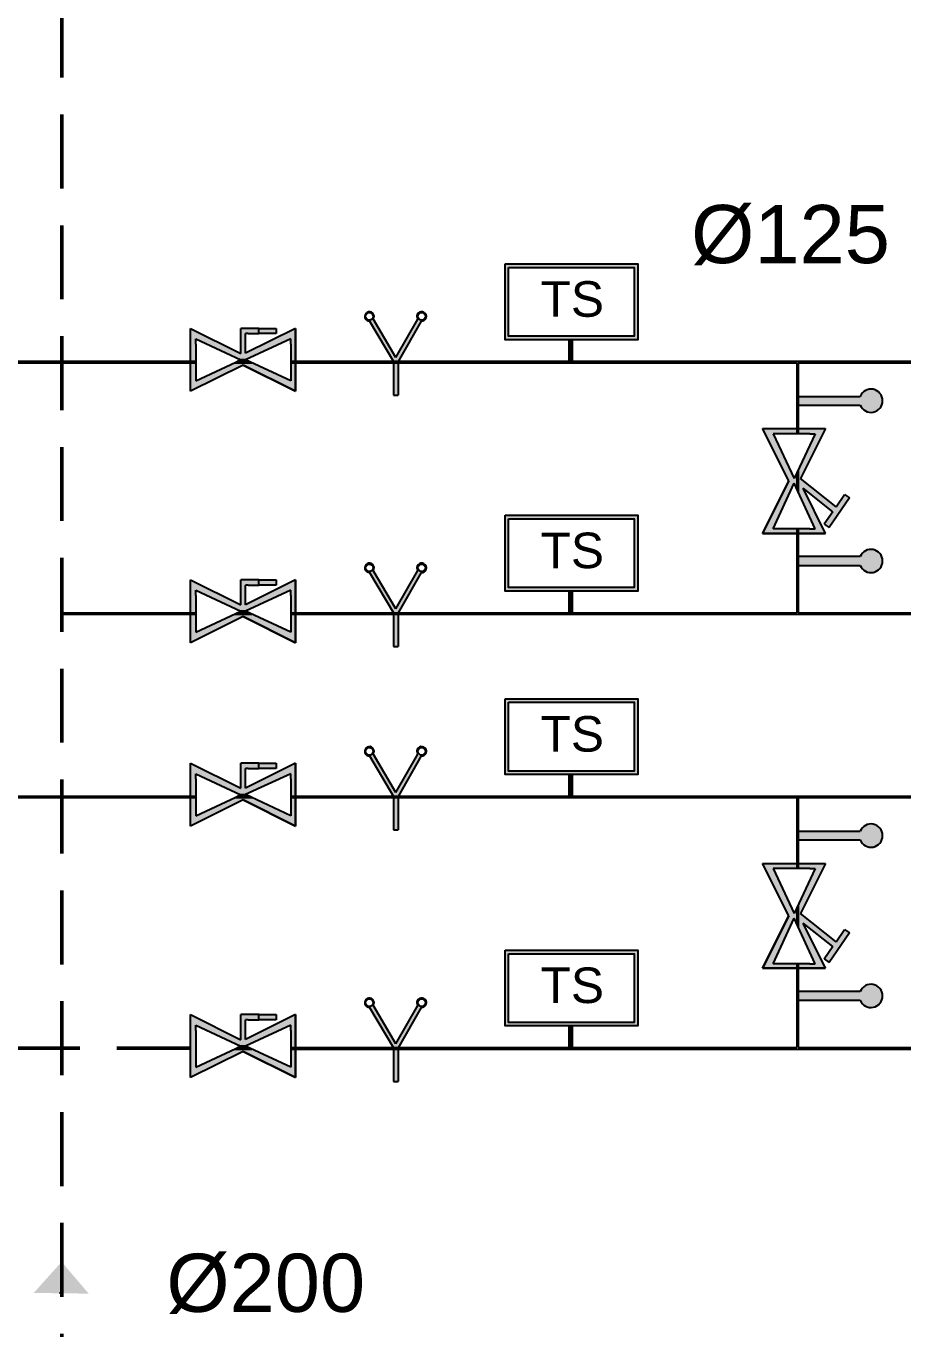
# Model space of a CAD drawing. Header units: millimetres. Extents: x -3738 to 3262, y -2165 to 2136.
# Drawn here: x 280.3 to 581.7, y -1231.2 to -783.4 of the extents above; entities that cross this region are included whole.
import ezdxf

# ---------------------------------------------------------------- set-up
doc = ezdxf.new("R2010")
doc.units = ezdxf.units.MM
doc.linetypes.add('DASHEDX2', pattern=[38.1, 25.4, -12.7])
doc.styles.get("Standard").update_dxf_attribs({"font": 'arial.ttf'})

msp = doc.modelspace()

# ---------------------------------------------------------------- hatches: boundary and pattern name
h = msp.add_hatch(color=256)
h.set_gradient(color1=(255, 255, 255), tint=1)
h.paths.add_polyline_path([(444.91, -891.23), (490.57, -891.23), (490.57, -865.15), (444.91, -865.15)])
h.paths.add_polyline_path([(446.13, -890.01), (489.35, -890.01), (489.35, -866.38), (446.13, -866.38)], flags=16)
h = msp.add_hatch(color=256)
h.set_gradient(color1=(255, 255, 255), tint=1)
h.paths.add_polyline_path([(406.52, -898.75), (406.52, -910.27), (408.13, -910.27), (408.13, -898.74), (416.09, -884.83, 4.696718), (414.95, -884.18), (407.32, -897.35), (399.63, -884.1, 3.939251), (398.28, -884.84)])
h.paths.add_polyline_path([(396.99, -883.22, -1), (399.57, -883.22, -1)], flags=16)
h.paths.add_polyline_path([(414.96, -883.22, -1), (417.55, -883.22, -1)], flags=16)
h = msp.add_hatch(color=256)
h.set_gradient(color1=(0, 0, 255), color2=(255, 255, 0), tint=1)
h.paths.add_polyline_path([(355.67, -895.9), (355.67, -889.14), (356.66, -889.14), (360.27, -889.14), (360.27, -887.33), (354.05, -887.33), (354.05, -888.2), (354.05, -895.94), (336.84, -887.33), (336.84, -908.96), (354.86, -899.95), (372.89, -908.96), (372.89, -887.33)])
h.paths.add_polyline_path([(355.67, -898.13), (371.32, -890.94), (371.32, -892.74), (371.32, -903.56), (371.32, -905.36)], flags=16)
h.paths.add_polyline_path([(354.05, -898.15), (338.64, -905.36), (338.64, -903.56), (338.64, -892.74), (338.64, -890.94)], flags=16)
h = msp.add_hatch(color=256)
h.set_gradient(color1=(255, 255, 255), tint=1)
h.paths.add_polyline_path([(355.67, -895.9), (355.67, -889.14), (356.66, -889.14), (360.27, -889.14), (360.27, -887.33), (354.05, -887.33), (354.05, -888.2), (354.05, -895.94), (336.84, -887.33), (336.84, -908.96), (354.86, -899.95), (372.89, -908.96), (372.89, -887.33)])
h.paths.add_polyline_path([(371.32, -890.94), (371.32, -892.74), (371.32, -903.56), (371.32, -905.36), (355.67, -898.13)], flags=16)
h.paths.add_polyline_path([(354.05, -898.15), (338.64, -905.36), (338.64, -903.56), (338.64, -892.74), (338.64, -890.94)], flags=16)
h = msp.add_hatch(color=256)
h.set_gradient(color1=(255, 255, 255), tint=1)
h.paths.add_polyline_path([(366.27, -887.33), (360.27, -887.33), (360.27, -889.14), (366.27, -889.14)])
h = msp.add_hatch(color=256)
h.set_gradient(color1=(255, 255, 255), tint=1)
h.paths.add_polyline_path([(466.89, -893.68), (468.11, -893.68), (468.11, -891.23), (466.89, -891.23)])
h = msp.add_hatch(color=256)
h.set_gradient(color1=(255, 255, 255), tint=1)
h.paths.add_polyline_path([(468.11, -893.68), (466.89, -893.68), (466.89, -898.68), (468.11, -898.68)])
h = msp.add_hatch(color=256)
h.set_gradient(color1=(255, 255, 255), tint=1)
h.paths.add_polyline_path([(566.99, -910.71), (545.7, -910.71), (545.7, -913.71), (566.99, -913.71, 5.138726)])
h.paths.add_polyline_path([(566.99, -965.79), (545.7, -965.79), (545.7, -968.79), (566.99, -968.79, 5.138733)])
h = msp.add_hatch(color=256)
h.set_gradient(color1=(255, 255, 255), tint=1)
h.paths.add_polyline_path([(533.44, -921.74), (542.45, -939.77), (533.44, -957.79), (555.07, -957.79), (547.36, -942.29), (557.54, -950.37), (554.61, -954.62), (556.33, -955.8), (563.34, -945.63), (561.63, -944.44), (558.71, -948.68), (546.46, -938.96), (555.07, -921.74)])
h.paths.add_polyline_path([(551.47, -923.54), (544.26, -938.96), (537.05, -923.54), (538.85, -923.54), (549.66, -923.54)], flags=16)
h.paths.add_polyline_path([(544.28, -940.57), (551.47, -956.22), (549.66, -956.22), (538.85, -956.22), (537.05, -956.22)], flags=16)
h = msp.add_hatch(color=256)
h.set_gradient(color1=(255, 255, 255), tint=1)
h.paths.add_polyline_path([(444.91, -977.64), (490.57, -977.64), (490.57, -951.56), (444.91, -951.56)])
h.paths.add_polyline_path([(446.13, -976.42), (489.35, -976.42), (489.35, -952.79), (446.13, -952.79)], flags=16)
h = msp.add_hatch(color=256)
h.set_gradient(color1=(255, 255, 255), tint=1)
h.paths.add_polyline_path([(406.52, -985.16), (406.52, -996.68), (408.13, -996.68), (408.13, -985.15), (416.09, -971.24, 4.696718), (414.95, -970.58), (407.32, -983.76), (399.63, -970.51, 3.939251), (398.28, -971.25)])
h.paths.add_polyline_path([(396.99, -969.63, -1), (399.57, -969.63, -1)], flags=16)
h.paths.add_polyline_path([(414.96, -969.63, -1), (417.55, -969.63, -1)], flags=16)
h = msp.add_hatch(color=256)
h.set_gradient(color1=(0, 0, 255), color2=(255, 255, 0), tint=1)
h.paths.add_polyline_path([(355.67, -982.31), (355.67, -975.55), (356.66, -975.55), (360.27, -975.55), (360.27, -973.74), (354.05, -973.74), (354.05, -974.61), (354.05, -982.35), (336.84, -973.74), (336.84, -995.37), (354.86, -986.36), (372.89, -995.37), (372.89, -973.74)])
h.paths.add_polyline_path([(355.67, -984.53), (371.32, -977.35), (371.32, -979.15), (371.32, -989.97), (371.32, -991.77)], flags=16)
h.paths.add_polyline_path([(354.05, -984.56), (338.64, -991.77), (338.64, -989.97), (338.64, -979.15), (338.64, -977.35)], flags=16)
h = msp.add_hatch(color=256)
h.set_gradient(color1=(255, 255, 255), tint=1)
h.paths.add_polyline_path([(355.67, -982.31), (355.67, -975.55), (356.66, -975.55), (360.27, -975.55), (360.27, -973.74), (354.05, -973.74), (354.05, -974.61), (354.05, -982.35), (336.84, -973.74), (336.84, -995.37), (354.86, -986.36), (372.89, -995.37), (372.89, -973.74)])
h.paths.add_polyline_path([(371.32, -977.35), (371.32, -979.15), (371.32, -989.97), (371.32, -991.77), (355.67, -984.53)], flags=16)
h.paths.add_polyline_path([(354.05, -984.56), (338.64, -991.77), (338.64, -989.97), (338.64, -979.15), (338.64, -977.35)], flags=16)
h = msp.add_hatch(color=256)
h.set_gradient(color1=(255, 255, 255), tint=1)
h.paths.add_polyline_path([(366.27, -973.74), (360.27, -973.74), (360.27, -975.55), (366.27, -975.55)])
h = msp.add_hatch(color=256)
h.set_gradient(color1=(255, 255, 255), tint=1)
h.paths.add_polyline_path([(466.89, -980.09), (468.11, -980.09), (468.11, -977.64), (466.89, -977.64)])
h = msp.add_hatch(color=256)
h.set_gradient(color1=(255, 255, 255), tint=1)
h.paths.add_polyline_path([(468.11, -980.09), (466.89, -980.09), (466.89, -985.09), (468.11, -985.09)])
h = msp.add_hatch(color=256)
h.set_gradient(color1=(255, 255, 255), tint=1)
h.paths.add_polyline_path([(444.91, -1040.7), (490.57, -1040.7), (490.57, -1014.62), (444.91, -1014.62)])
h.paths.add_polyline_path([(446.13, -1039.48), (489.35, -1039.48), (489.35, -1015.85), (446.13, -1015.85)], flags=16)
h = msp.add_hatch(color=256)
h.set_gradient(color1=(255, 255, 255), tint=1)
h.paths.add_polyline_path([(406.52, -1048.22), (406.52, -1059.74), (408.13, -1059.74), (408.13, -1048.21), (416.09, -1034.3, 4.696718), (414.95, -1033.65), (407.32, -1046.82), (399.63, -1033.57, 3.939251), (398.28, -1034.31)])
h.paths.add_polyline_path([(396.99, -1032.69, -1), (399.57, -1032.69, -1)], flags=16)
h.paths.add_polyline_path([(414.96, -1032.69, -1), (417.55, -1032.69, -1)], flags=16)
h = msp.add_hatch(color=256)
h.set_gradient(color1=(0, 0, 255), color2=(255, 255, 0), tint=1)
h.paths.add_polyline_path([(355.67, -1045.37), (355.67, -1038.61), (356.66, -1038.61), (360.27, -1038.61), (360.27, -1036.8), (354.05, -1036.8), (354.05, -1037.67), (354.05, -1045.41), (336.84, -1036.8), (336.84, -1058.43), (354.86, -1049.42), (372.89, -1058.43), (372.89, -1036.8)])
h.paths.add_polyline_path([(355.67, -1047.6), (371.32, -1040.41), (371.32, -1042.21), (371.32, -1053.03), (371.32, -1054.83)], flags=16)
h.paths.add_polyline_path([(354.05, -1047.62), (338.64, -1054.83), (338.64, -1053.03), (338.64, -1042.21), (338.64, -1040.41)], flags=16)
h = msp.add_hatch(color=256)
h.set_gradient(color1=(255, 255, 255), tint=1)
h.paths.add_polyline_path([(355.67, -1045.37), (355.67, -1038.61), (356.66, -1038.61), (360.27, -1038.61), (360.27, -1036.8), (354.05, -1036.8), (354.05, -1037.67), (354.05, -1045.41), (336.84, -1036.8), (336.84, -1058.43), (354.86, -1049.42), (372.89, -1058.43), (372.89, -1036.8)])
h.paths.add_polyline_path([(371.32, -1040.41), (371.32, -1042.21), (371.32, -1053.03), (371.32, -1054.83), (355.67, -1047.6)], flags=16)
h.paths.add_polyline_path([(354.05, -1047.62), (338.64, -1054.83), (338.64, -1053.03), (338.64, -1042.21), (338.64, -1040.41)], flags=16)
h = msp.add_hatch(color=256)
h.set_gradient(color1=(255, 255, 255), tint=1)
h.paths.add_polyline_path([(366.27, -1036.8), (360.27, -1036.8), (360.27, -1038.61), (366.27, -1038.61)])
h = msp.add_hatch(color=256)
h.set_gradient(color1=(255, 255, 255), tint=1)
h.paths.add_polyline_path([(466.89, -1043.15), (468.11, -1043.15), (468.11, -1040.7), (466.89, -1040.7)])
h = msp.add_hatch(color=256)
h.set_gradient(color1=(255, 255, 255), tint=1)
h.paths.add_polyline_path([(468.11, -1043.15), (466.89, -1043.15), (466.89, -1048.15), (468.11, -1048.15)])
h = msp.add_hatch(color=256)
h.set_gradient(color1=(255, 255, 255), tint=1)
h.paths.add_polyline_path([(566.99, -1060.18), (545.7, -1060.18), (545.7, -1063.18), (566.99, -1063.18, 5.138726)])
h.paths.add_polyline_path([(566.99, -1115.26), (545.7, -1115.26), (545.7, -1118.26), (566.99, -1118.26, 5.138733)])
h = msp.add_hatch(color=256)
h.set_gradient(color1=(255, 255, 255), tint=1)
h.paths.add_polyline_path([(533.44, -1071.21), (542.45, -1089.24), (533.44, -1107.26), (555.07, -1107.26), (547.36, -1091.76), (557.54, -1099.84), (554.61, -1104.09), (556.33, -1105.27), (563.34, -1095.1), (561.63, -1093.9), (558.71, -1098.15), (546.46, -1088.43), (555.07, -1071.21)])
h.paths.add_polyline_path([(551.47, -1073.01), (544.26, -1088.43), (537.05, -1073.01), (538.85, -1073.01), (549.66, -1073.01)], flags=16)
h.paths.add_polyline_path([(544.28, -1090.04), (551.47, -1105.69), (549.66, -1105.69), (538.85, -1105.69), (537.05, -1105.69)], flags=16)
h = msp.add_hatch(color=256)
h.set_gradient(color1=(255, 255, 255), tint=1)
h.paths.add_polyline_path([(444.91, -1127.11), (490.57, -1127.11), (490.57, -1101.03), (444.91, -1101.03)])
h.paths.add_polyline_path([(446.13, -1125.89), (489.35, -1125.89), (489.35, -1102.26), (446.13, -1102.26)], flags=16)
h = msp.add_hatch(color=256)
h.set_gradient(color1=(255, 255, 255), tint=1)
h.paths.add_polyline_path([(406.52, -1134.63), (406.52, -1146.15), (408.13, -1146.15), (408.13, -1134.62), (416.09, -1120.71, 4.696718), (414.95, -1120.05), (407.32, -1133.23), (399.63, -1119.98, 3.939251), (398.28, -1120.72)])
h.paths.add_polyline_path([(396.99, -1119.1, -1), (399.57, -1119.1, -1)], flags=16)
h.paths.add_polyline_path([(414.96, -1119.1, -1), (417.55, -1119.1, -1)], flags=16)
h = msp.add_hatch(color=256)
h.set_gradient(color1=(0, 0, 255), color2=(255, 255, 0), tint=1)
h.paths.add_polyline_path([(355.67, -1131.78), (355.67, -1125.02), (356.66, -1125.02), (360.27, -1125.02), (360.27, -1123.21), (354.05, -1123.21), (354.05, -1124.08), (354.05, -1131.82), (336.84, -1123.21), (336.84, -1144.84), (354.86, -1135.83), (372.89, -1144.84), (372.89, -1123.21)])
h.paths.add_polyline_path([(355.67, -1134), (371.32, -1126.82), (371.32, -1128.62), (371.32, -1139.44), (371.32, -1141.24)], flags=16)
h.paths.add_polyline_path([(354.05, -1134.03), (338.64, -1141.24), (338.64, -1139.44), (338.64, -1128.62), (338.64, -1126.82)], flags=16)
h = msp.add_hatch(color=256)
h.set_gradient(color1=(255, 255, 255), tint=1)
h.paths.add_polyline_path([(355.67, -1131.78), (355.67, -1125.02), (356.66, -1125.02), (360.27, -1125.02), (360.27, -1123.21), (354.05, -1123.21), (354.05, -1124.08), (354.05, -1131.82), (336.84, -1123.21), (336.84, -1144.84), (354.86, -1135.83), (372.89, -1144.84), (372.89, -1123.21)])
h.paths.add_polyline_path([(371.32, -1126.82), (371.32, -1128.62), (371.32, -1139.44), (371.32, -1141.24), (355.67, -1134)], flags=16)
h.paths.add_polyline_path([(354.05, -1134.03), (338.64, -1141.24), (338.64, -1139.44), (338.64, -1128.62), (338.64, -1126.82)], flags=16)
h = msp.add_hatch(color=256)
h.set_gradient(color1=(255, 255, 255), tint=1)
h.paths.add_polyline_path([(366.27, -1123.21), (360.27, -1123.21), (360.27, -1125.02), (366.27, -1125.02)])
h = msp.add_hatch(color=256)
h.set_gradient(color1=(255, 255, 255), tint=1)
h.paths.add_polyline_path([(466.89, -1129.56), (468.11, -1129.56), (468.11, -1127.11), (466.89, -1127.11)])
h = msp.add_hatch(color=256)
h.set_gradient(color1=(255, 255, 255), tint=1)
h.paths.add_polyline_path([(468.11, -1129.56), (466.89, -1129.56), (466.89, -1134.56), (468.11, -1134.56)])
h = msp.add_hatch(color=256)
h.set_gradient(color1=(255, 255, 255), tint=1)
h.paths.add_polyline_path([(301.81, -1219.1), (292.49, -1208.17), (282.9, -1218.86), (291.68, -1218.97)])

# ---------------------------------------------------------------- linework, layer by layer
at = {"linetype": 'DASHEDX2'}
for p, q in [((292.36, -1334.52), (292.36, -133.42)), ((292.86, -1334.52), (292.86, -133.42)), ((336.84, -1134.52), (-136.1, -1134.52)), ((336.84, -1135.02), (-135.6, -1135.02))]:
    msp.add_line(p, q, dxfattribs=at)
for p, q in [((398.28, -884.84), (406.52, -898.75)), ((407.32, -897.35), (399.63, -884.1)), ((407.32, -897.35), (414.95, -884.18)), ((416.09, -884.83), (408.13, -898.74)), ((336.84, -890.94), (336.84, -887.33)), ((336.84, -908.96), (336.84, -887.33)), ((336.84, -887.33), (354.05, -895.94)), ((336.84, -908.96), (336.84, -890.94)), ((338.64, -892.74), (338.64, -890.94)), ((338.64, -890.94), (354.05, -898.15)), ((354.05, -888.2), (354.05, -887.33)), ((360.27, -887.33), (354.05, -887.33)), ((354.05, -895.94), (354.05, -888.2)), ((372.89, -887.33), (355.67, -895.9)), ((355.67, -895.9), (355.67, -889.14)), ((356.66, -889.14), (355.67, -889.14)), ((371.32, -890.94), (355.67, -898.13)), ((356.66, -889.14), (360.27, -889.14)), ((360.27, -889.14), (360.27, -887.33)), ((360.27, -887.33), (366.27, -887.33)), ((366.27, -889.14), (360.27, -889.14)), ((366.27, -887.33), (366.27, -889.14)), ((371.32, -892.74), (371.32, -890.94)), ((372.89, -890.94), (372.89, -887.33)), ((372.89, -887.33), (372.89, -908.96)), ((372.89, -908.96), (372.89, -890.94)), ((338.64, -892.74), (338.64, -903.56)), ((371.32, -892.74), (371.32, -903.56)), ((467.74, -891.23), (466.89, -891.23)), ((466.89, -891.23), (466.89, -893.68)), ((466.89, -893.68), (468.11, -893.68)), ((466.89, -893.68), (466.89, -898.68)), ((468.11, -893.68), (468.11, -891.23)), ((468.11, -898.68), (468.11, -893.68)), ((262.35, -898.64), (338.64, -898.64)), ((262.35, -899.14), (338.64, -899.14)), ((354.86, -899.95), (336.84, -908.96)), ((354.86, -899.95), (336.84, -908.96)), ((338.64, -905.36), (354.05, -898.15)), ((351.93, -899.14), (357.87, -899.14)), ((356.8, -898.65), (352.98, -898.65)), ((353, -898.64), (356.78, -898.64)), ((355.72, -898.15), (354.05, -898.15)), ((354.86, -899.95), (372.89, -908.96)), ((372.89, -908.96), (354.86, -899.95)), ((371.32, -905.36), (355.67, -898.13)), ((371.32, -898.64), (624.6, -898.64)), ((371.32, -899.14), (545.2, -899.14)), ((406.52, -898.75), (406.52, -910.27)), ((408.13, -898.74), (408.13, -910.27)), ((466.89, -898.68), (468.11, -898.68)), ((545.2, -899.14), (545.2, -923.54)), ((545.7, -899.14), (624.6, -899.14)), ((545.7, -899.14), (545.7, -923.54)), ((338.64, -903.56), (338.64, -905.36)), ((371.32, -903.56), (371.32, -905.36)), ((336.84, -908.96), (336.84, -905.36)), ((372.89, -908.96), (372.89, -905.36)), ((406.52, -910.27), (408.13, -910.27)), ((545.7, -910.71), (566.99, -910.71)), ((545.7, -921.71), (545.7, -913.71)), ((545.7, -913.71), (566.99, -913.71)), ((542.45, -939.77), (533.44, -921.74)), ((533.44, -921.74), (551.47, -921.74)), ((533.44, -921.74), (537.05, -921.74)), ((542.45, -939.77), (533.44, -921.74)), ((533.44, -921.74), (555.07, -921.74)), ((545.7, -921.71), (545.7, -921.74)), ((555.07, -921.74), (546.46, -938.96)), ((551.47, -921.74), (555.07, -921.74)), ((538.85, -923.54), (537.05, -923.54)), ((537.05, -923.54), (544.26, -938.96)), ((549.66, -923.54), (538.85, -923.54)), ((551.47, -923.54), (544.26, -938.96)), ((549.66, -923.54), (551.47, -923.54)), ((545.7, -935.86), (545.7, -943.67)), ((542.45, -939.77), (533.44, -957.79)), ((533.44, -957.79), (542.45, -939.77)), ((545.2, -936.93), (545.2, -942.58)), ((558.71, -948.68), (546.46, -938.96)), ((537.05, -956.22), (544.28, -940.57)), ((551.47, -956.22), (544.28, -940.57)), ((555.07, -957.79), (547.36, -942.29)), ((557.54, -950.37), (547.36, -942.29)), ((558.71, -948.68), (561.63, -944.44)), ((561.63, -944.44), (563.34, -945.63)), ((561.63, -944.44), (563.34, -945.63)), ((563.34, -945.63), (556.33, -955.8)), ((557.54, -950.37), (554.61, -954.62)), ((533.44, -957.79), (551.47, -957.79)), ((533.44, -957.79), (537.05, -957.79)), ((555.07, -957.79), (533.44, -957.79)), ((538.85, -956.22), (537.05, -956.22)), ((549.66, -956.22), (538.85, -956.22)), ((545.2, -956.22), (545.2, -985.05)), ((545.7, -956.22), (545.7, -985.05)), ((545.7, -957.79), (545.7, -965.79)), ((549.66, -956.22), (551.47, -956.22)), ((551.47, -957.79), (555.07, -957.79)), ((554.61, -954.61), (556.33, -955.8)), ((545.7, -965.79), (545.7, -968.79)), ((566.99, -965.79), (545.7, -965.79)), ((398.28, -971.25), (406.52, -985.16)), ((407.32, -983.76), (399.63, -970.51)), ((407.32, -983.76), (414.95, -970.58)), ((416.09, -971.24), (408.13, -985.15)), ((545.7, -968.79), (566.99, -968.79)), ((336.84, -977.35), (336.84, -973.74)), ((336.84, -995.37), (336.84, -973.74)), ((336.84, -973.74), (354.05, -982.35)), ((354.05, -974.61), (354.05, -973.74)), ((360.27, -973.74), (354.05, -973.74)), ((354.05, -982.35), (354.05, -974.61)), ((372.89, -973.74), (355.67, -982.31)), ((355.67, -982.31), (355.67, -975.55)), ((356.66, -975.55), (355.67, -975.55)), ((356.66, -975.55), (360.27, -975.55)), ((360.27, -975.55), (360.27, -973.74)), ((360.27, -973.74), (366.27, -973.74)), ((366.27, -975.55), (360.27, -975.55)), ((366.27, -973.74), (366.27, -975.55)), ((372.89, -977.35), (372.89, -973.74)), ((372.89, -973.74), (372.89, -995.37)), ((336.84, -995.37), (336.84, -977.35)), ((338.64, -979.15), (338.64, -977.35)), ((338.64, -977.35), (354.05, -984.56)), ((338.64, -979.15), (338.64, -989.97)), ((371.32, -977.35), (355.67, -984.53)), ((371.32, -979.15), (371.32, -977.35)), ((371.32, -979.15), (371.32, -989.97)), ((372.89, -995.37), (372.89, -977.35)), ((467.74, -977.64), (466.89, -977.64)), ((466.89, -977.64), (466.89, -980.09)), ((466.89, -980.09), (468.11, -980.09)), ((466.89, -980.09), (466.89, -985.09)), ((468.11, -980.09), (468.11, -977.64)), ((468.11, -985.09), (468.11, -980.09)), ((292.86, -985.05), (338.64, -985.05)), ((338.64, -991.77), (354.05, -984.56)), ((356.8, -985.06), (352.98, -985.06)), ((353, -985.05), (356.78, -985.05)), ((355.72, -984.56), (354.05, -984.56)), ((371.32, -991.77), (355.67, -984.53)), ((371.32, -985.05), (545.2, -985.05)), ((406.52, -985.16), (406.52, -996.68)), ((408.13, -985.15), (408.13, -996.68)), ((466.89, -985.09), (468.11, -985.09)), ((545.7, -985.05), (624.6, -985.05)), ((292.86, -985.55), (338.64, -985.55)), ((354.86, -986.36), (336.84, -995.37)), ((354.86, -986.36), (336.84, -995.37)), ((351.93, -985.55), (357.87, -985.55)), ((354.86, -986.36), (372.89, -995.37)), ((372.89, -995.37), (354.86, -986.36)), ((371.32, -985.55), (624.6, -985.55)), ((336.84, -995.37), (336.84, -991.77)), ((338.64, -989.97), (338.64, -991.77)), ((371.32, -989.97), (371.32, -991.77)), ((372.89, -995.37), (372.89, -991.77)), ((406.52, -996.68), (408.13, -996.68)), ((398.28, -1034.31), (406.52, -1048.22)), ((407.32, -1046.82), (399.63, -1033.57)), ((407.32, -1046.82), (414.95, -1033.65)), ((416.09, -1034.3), (408.13, -1048.21)), ((336.84, -1040.41), (336.84, -1036.8)), ((336.84, -1058.43), (336.84, -1036.8)), ((336.84, -1036.8), (354.05, -1045.41)), ((354.05, -1037.67), (354.05, -1036.8)), ((360.27, -1036.8), (354.05, -1036.8)), ((354.05, -1045.41), (354.05, -1037.67)), ((372.89, -1036.8), (355.67, -1045.37)), ((355.67, -1045.37), (355.67, -1038.61)), ((356.66, -1038.61), (355.67, -1038.61)), ((356.66, -1038.61), (360.27, -1038.61)), ((360.27, -1038.61), (360.27, -1036.8)), ((360.27, -1036.8), (366.27, -1036.8)), ((366.27, -1038.61), (360.27, -1038.61)), ((366.27, -1036.8), (366.27, -1038.61)), ((372.89, -1040.41), (372.89, -1036.8)), ((372.89, -1036.8), (372.89, -1058.43)), ((336.84, -1058.43), (336.84, -1040.41)), ((338.64, -1042.21), (338.64, -1040.41)), ((338.64, -1040.41), (354.05, -1047.62)), ((338.64, -1042.21), (338.64, -1053.03)), ((371.32, -1040.41), (355.67, -1047.6)), ((371.32, -1042.21), (371.32, -1040.41)), ((371.32, -1042.21), (371.32, -1053.03)), ((372.89, -1058.43), (372.89, -1040.41)), ((467.74, -1040.7), (466.89, -1040.7)), ((466.89, -1040.7), (466.89, -1043.15)), ((466.89, -1043.15), (468.11, -1043.15)), ((466.89, -1043.15), (466.89, -1048.15)), ((468.11, -1043.15), (468.11, -1040.7)), ((468.11, -1048.15), (468.11, -1043.15)), ((338.64, -1054.83), (354.05, -1047.62)), ((355.72, -1047.62), (354.05, -1047.62)), ((371.32, -1054.83), (355.67, -1047.6)), ((262.35, -1048.11), (338.64, -1048.11)), ((262.35, -1048.61), (338.64, -1048.61)), ((354.86, -1049.42), (336.84, -1058.43)), ((354.86, -1049.42), (336.84, -1058.43)), ((351.93, -1048.61), (357.87, -1048.61)), ((356.8, -1048.12), (352.98, -1048.12)), ((353, -1048.11), (356.78, -1048.11)), ((354.86, -1049.42), (372.89, -1058.43)), ((372.89, -1058.43), (354.86, -1049.42)), ((371.32, -1048.11), (624.6, -1048.11)), ((371.32, -1048.61), (545.2, -1048.61)), ((406.52, -1048.22), (406.52, -1059.74)), ((408.13, -1048.21), (408.13, -1059.74)), ((466.89, -1048.15), (468.11, -1048.15)), ((545.2, -1048.61), (545.2, -1073.01)), ((545.7, -1048.61), (624.6, -1048.61)), ((545.7, -1048.61), (545.7, -1073.01)), ((336.84, -1058.43), (336.84, -1054.83)), ((338.64, -1053.03), (338.64, -1054.83)), ((371.32, -1053.03), (371.32, -1054.83)), ((372.89, -1058.43), (372.89, -1054.83)), ((406.52, -1059.74), (408.13, -1059.74)), ((545.7, -1060.18), (566.99, -1060.18)), ((545.7, -1071.18), (545.7, -1063.18)), ((545.7, -1063.18), (566.99, -1063.18)), ((542.45, -1089.24), (533.44, -1071.21)), ((533.44, -1071.21), (551.47, -1071.21)), ((533.44, -1071.21), (537.05, -1071.21)), ((542.45, -1089.24), (533.44, -1071.21)), ((533.44, -1071.21), (555.07, -1071.21)), ((538.85, -1073.01), (537.05, -1073.01)), ((537.05, -1073.01), (544.26, -1088.43)), ((549.66, -1073.01), (538.85, -1073.01)), ((551.47, -1073.01), (544.26, -1088.43)), ((545.7, -1071.18), (545.7, -1071.21)), ((555.07, -1071.21), (546.46, -1088.43)), ((549.66, -1073.01), (551.47, -1073.01)), ((551.47, -1071.21), (555.07, -1071.21)), ((545.2, -1086.4), (545.2, -1092.05)), ((545.7, -1085.33), (545.7, -1093.14)), ((542.45, -1089.24), (533.44, -1107.26)), ((533.44, -1107.26), (542.45, -1089.24)), ((537.05, -1105.69), (544.28, -1090.04)), ((551.47, -1105.69), (544.28, -1090.04)), ((558.71, -1098.15), (546.46, -1088.43)), ((555.07, -1107.26), (547.36, -1091.76)), ((557.54, -1099.84), (547.36, -1091.76)), ((563.34, -1095.1), (556.33, -1105.27)), ((558.71, -1098.15), (561.63, -1093.9)), ((561.63, -1093.9), (563.34, -1095.1)), ((561.63, -1093.9), (563.34, -1095.1)), ((557.54, -1099.84), (554.61, -1104.09)), ((538.85, -1105.69), (537.05, -1105.69)), ((549.66, -1105.69), (538.85, -1105.69)), ((545.2, -1105.69), (545.2, -1134.52)), ((545.7, -1105.69), (545.7, -1134.52)), ((549.66, -1105.69), (551.47, -1105.69)), ((554.61, -1104.08), (556.33, -1105.27)), ((533.44, -1107.26), (551.47, -1107.26)), ((533.44, -1107.26), (537.05, -1107.26)), ((555.07, -1107.26), (533.44, -1107.26)), ((545.7, -1107.26), (545.7, -1115.26)), ((551.47, -1107.26), (555.07, -1107.26)), ((545.7, -1115.26), (545.7, -1118.26)), ((566.99, -1115.26), (545.7, -1115.26)), ((545.7, -1118.26), (566.99, -1118.26)), ((336.84, -1126.82), (336.84, -1123.21)), ((336.84, -1144.84), (336.84, -1123.21)), ((336.84, -1123.21), (354.05, -1131.82)), ((354.05, -1124.08), (354.05, -1123.21)), ((360.27, -1123.21), (354.05, -1123.21)), ((372.89, -1123.21), (355.67, -1131.78)), ((360.27, -1125.02), (360.27, -1123.21)), ((360.27, -1123.21), (366.27, -1123.21)), ((366.27, -1123.21), (366.27, -1125.02)), ((372.89, -1126.82), (372.89, -1123.21)), ((372.89, -1123.21), (372.89, -1144.84)), ((398.28, -1120.72), (406.52, -1134.63)), ((407.32, -1133.23), (399.63, -1119.98)), ((407.32, -1133.23), (414.95, -1120.05)), ((416.09, -1120.71), (408.13, -1134.62)), ((336.84, -1144.84), (336.84, -1126.82)), ((338.64, -1128.62), (338.64, -1126.82)), ((338.64, -1126.82), (354.05, -1134.03)), ((354.05, -1131.82), (354.05, -1124.08)), ((355.67, -1131.78), (355.67, -1125.02)), ((356.66, -1125.02), (355.67, -1125.02)), ((371.32, -1126.82), (355.67, -1134)), ((356.66, -1125.02), (360.27, -1125.02)), ((366.27, -1125.02), (360.27, -1125.02)), ((371.32, -1128.62), (371.32, -1126.82)), ((372.89, -1144.84), (372.89, -1126.82)), ((467.74, -1127.11), (466.89, -1127.11)), ((466.89, -1127.11), (466.89, -1129.56)), ((468.11, -1129.56), (468.11, -1127.11)), ((338.64, -1128.62), (338.64, -1139.44)), ((371.32, -1128.62), (371.32, -1139.44)), ((466.89, -1129.56), (468.11, -1129.56)), ((466.89, -1129.56), (466.89, -1134.56)), ((468.11, -1134.56), (468.11, -1129.56)), ((354.86, -1135.83), (336.84, -1144.84)), ((354.86, -1135.83), (336.84, -1144.84)), ((338.64, -1141.24), (354.05, -1134.03)), ((351.93, -1135.02), (357.87, -1135.02)), ((356.8, -1134.53), (352.98, -1134.53)), ((353, -1134.52), (356.78, -1134.52)), ((355.72, -1134.03), (354.05, -1134.03)), ((354.86, -1135.83), (372.89, -1144.84)), ((372.89, -1144.84), (354.86, -1135.83)), ((371.32, -1141.24), (355.67, -1134)), ((371.32, -1134.52), (545.2, -1134.52)), ((371.32, -1135.02), (624.6, -1135.02)), ((406.52, -1134.63), (406.52, -1146.15)), ((408.13, -1134.62), (408.13, -1146.15)), ((466.89, -1134.56), (468.11, -1134.56)), ((545.7, -1134.52), (624.6, -1134.52)), ((336.84, -1144.84), (336.84, -1141.24)), ((338.64, -1139.44), (338.64, -1141.24)), ((371.32, -1139.44), (371.32, -1141.24)), ((372.89, -1144.84), (372.89, -1141.24)), ((406.52, -1146.15), (408.13, -1146.15)), ((292.36, -1218.98), (291.71, -1218.97)), ((292.36, -1218.98), (293, -1218.98))]:
    msp.add_line(p, q)
for points in [[(444.91, -865.15), (490.57, -865.15), (490.57, -891.23), (444.91, -891.23)], [(446.13, -866.38), (489.35, -866.38), (489.35, -890.01), (446.13, -890.01)], [(444.91, -951.56), (490.57, -951.56), (490.57, -977.64), (444.91, -977.64)], [(446.13, -952.79), (489.35, -952.79), (489.35, -976.42), (446.13, -976.42)], [(444.91, -1014.62), (490.57, -1014.62), (490.57, -1040.7), (444.91, -1040.7)], [(446.13, -1015.85), (489.35, -1015.85), (489.35, -1039.48), (446.13, -1039.48)], [(444.91, -1101.03), (490.57, -1101.03), (490.57, -1127.11), (444.91, -1127.11)], [(446.13, -1102.26), (489.35, -1102.26), (489.35, -1125.89), (446.13, -1125.89)]]:
    msp.add_lwpolyline(points, close=True)
for centre in [(398.28, -883.22), (416.25, -883.22), (398.28, -969.63), (416.25, -969.63), (398.28, -1032.69), (416.25, -1032.69), (398.28, -1119.1), (416.25, -1119.1)]:
    msp.add_circle(centre, 1.29)
for centre, radius, start, end in [((398.28, -883.22), 1.61, 326.9758, 273.585), ((416.25, -883.22), 1.61, 264.1869, 216.1084), ((570.7, -912.21), 4, 202.0243, 157.9757), ((570.7, -967.29), 4, 202.0243, 157.9757), ((398.28, -969.63), 1.61, 326.9758, 273.585), ((416.25, -969.63), 1.61, 264.1869, 216.1084), ((398.28, -1032.69), 1.61, 326.9758, 273.585), ((416.25, -1032.69), 1.61, 264.1869, 216.1084), ((570.7, -1061.68), 4, 202.0243, 157.9757), ((570.7, -1116.76), 4, 202.0243, 157.9757), ((398.28, -1119.1), 1.61, 326.9758, 273.585), ((416.25, -1119.1), 1.61, 264.1869, 216.1084)]:
    msp.add_arc(centre, radius, start, end)

# ---------------------------------------------------------------- texts
at = {"linetype": 'DASHEDX2', "char_height": 20, "attachment_point": 1}
for s, insert in [('\\pxt4;%%C125', (508.87, -844.92)), ('\\pxt4;%%C200', (328.49, -1205.37))]:
    msp.add_mtext_dynamic_manual_height_columns(s, width=125.5903, gutter_width=12.5, heights=[0], dxfattribs=dict(at, insert=insert))
at = {"char_height": 12.223, "attachment_point": 1}
for insert in [(457.11, -871.12), (457.11, -957.53), (457.11, -1020.59), (457.11, -1107)]:
    msp.add_mtext_dynamic_manual_height_columns('TS', width=3.131, gutter_width=61.12, heights=[0], dxfattribs=dict(at, insert=insert))

doc.saveas('drawing.dxf')
